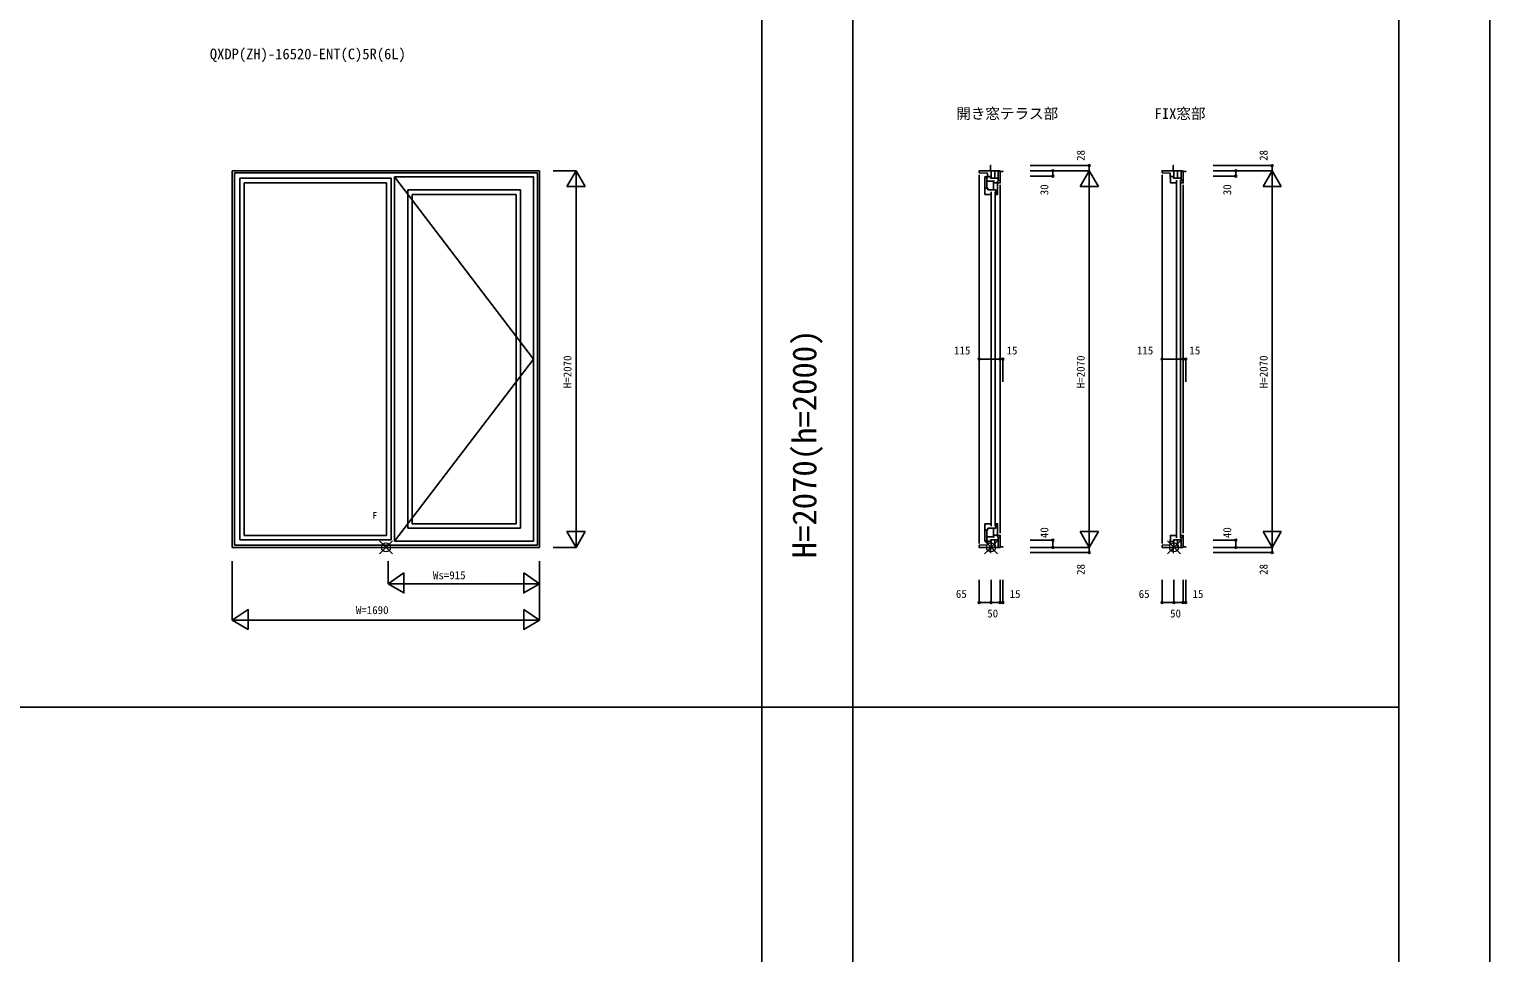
# Model space of a CAD drawing. Units: millimetres, scale not verified. Extents: x -13750 to 13750, y -10000 to 10000.
# Drawn here: x 5723 to 13750, y 0 to 5075 of the extents above; entities that cross this region are included whole.
import ezdxf
from ezdxf.enums import TextEntityAlignment as Align

# ---------------------------------------------------------------- set-up
doc = ezdxf.new("R2010")
doc.units = ezdxf.units.MM
doc.header["$LTSCALE"] = 50
for name, color, linetype in [('0-0_0', 3, 'Continuous'), ('0-1_YKK_A1', 4, 'Continuous'), ('0-3_YKK_C1', 4, 'Continuous'), ('0-4_YKK_F1', 7, 'Continuous'), ('0-6_YKK_N1', 2, 'Continuous')]:
    doc.layers.add(name, color=color, linetype=linetype)
doc.layers.add('0-5_YKK_IN', color=1, linetype='Continuous', lineweight=18)
doc.styles.add('ＭＳ ゴシック', font='')
doc.styles.get('ＭＳ ゴシック').set_extended_font_data('MS Gothic')

msp = doc.modelspace()

# ---------------------------------------------------------------- linework, layer by layer
at = {"layer": '0-1_YKK_A1'}
for p, q in [((6838.32, 4297.5), (8528.33, 4297.5)), ((6838.32, 4297.5), (6838.32, 2227.5)), ((6850.32, 4285.5), (8516.33, 4285.5)), ((6850.32, 4285.5), (6850.32, 2239.5)), ((6880.33, 4255.5), (7711.33, 4255.5)), ((6880.33, 4255.5), (6880.33, 2269.5)), ((7711.33, 4255.5), (7711.33, 2269.5)), ((7731.33, 4263.5), (7731.33, 2261.5)), ((7731.33, 4263.5), (8494.33, 4263.5)), ((8494.33, 4263.5), (8494.33, 2261.5)), ((8516.33, 4285.5), (8516.33, 2239.5)), ((8528.33, 4297.5), (8528.33, 2227.5)), ((6904.33, 4231.5), (6904.33, 2293.5)), ((6904.33, 4231.5), (7687.33, 4231.5)), ((7687.33, 4231.5), (7687.33, 2293.5)), ((7803.33, 4191.5), (8422.33, 4191.5)), ((7803.33, 4191.5), (7803.33, 2333.5)), ((8422.33, 4191.5), (8422.33, 2333.5)), ((7827.33, 4167.5), (7827.33, 2357.5)), ((7827.33, 4167.5), (8398.33, 4167.5)), ((8398.33, 4167.5), (8398.33, 2357.5)), ((7803.33, 2333.5), (8422.33, 2333.5)), ((7827.33, 2357.5), (8398.33, 2357.5)), ((6880.33, 2269.5), (7711.33, 2269.5)), ((6904.33, 2293.5), (7687.33, 2293.5)), ((7731.33, 2261.5), (8494.33, 2261.5)), ((6838.32, 2227.5), (8528.33, 2227.5)), ((6850.32, 2239.5), (8516.33, 2239.5))]:
    msp.add_line(p, q, dxfattribs=at)
msp.add_lwpolyline([(7731.33, 4263.5), (8494.33, 3262.5), (7731.33, 2261.5)], dxfattribs=at)
at = {"layer": '0-3_YKK_C1'}
for p, q in [((10989, 4283.14), (10944, 4285.5)), ((10944, 4275.5), (10944, 2249.5)), ((10975, 4191.5), (10975, 4263.5)), ((10975, 4263.5), (10986, 4263.5)), ((10986, 4263.5), (10986, 4239.5)), ((10989, 4283.14), (10989, 4255.5)), ((10989, 4264.7), (11005.9, 4264.7)), ((11005.6, 4325.5), (11009, 4325.5)), ((11005.6, 4297.5), (11059, 4297.5)), ((11005.9, 4264.7), (11005.9, 4255.5)), ((11005.9, 4255.5), (11049, 4255.5)), ((11009, 4297.5), (11009, 4255.5)), ((11029, 4255.5), (11029, 4297.5)), ((11049, 4255.5), (11049, 4297.5)), ((11049, 4255.5), (11049, 4243.5)), ((11059, 4293.5), (11059, 4297.5)), ((11074, 4293.5), (11059, 4293.5)), ((11059, 4293.5), (11059, 4229.5)), ((11074, 4293.5), (11074, 4297.5)), ((11994, 4283.14), (11949, 4285.5)), ((11949, 4275.5), (11949, 2249.5)), ((11994, 4283.14), (11994, 4255.5)), ((11994, 4264.7), (12010.9, 4264.7)), ((11994, 4255.5), (11996.9, 4255.5)), ((12010.6, 4325.5), (12014, 4325.5)), ((12010.6, 4297.5), (12064, 4297.5)), ((12010.9, 4264.7), (12010.9, 4255.5)), ((12010.9, 4255.5), (12054, 4255.5)), ((12014, 4297.5), (12014, 4255.5)), ((12034, 4255.5), (12034, 4297.5)), ((12054, 4255.5), (12054, 4297.5)), ((12054, 4255.5), (12054, 4243.5)), ((12064, 4293.5), (12064, 4297.5)), ((12079, 4293.5), (12064, 4293.5)), ((12064, 4293.5), (12064, 4229.5)), ((12079, 4293.5), (12079, 4297.5)), ((10975, 4191.5), (10977.9, 4191.5)), ((10975.7, 4191.5), (10975.7, 4167.5)), ((10986, 4239.5), (11028, 4239.5)), ((10986, 4200.7), (10986, 4239.5)), ((11034.5, 4191.5), (10991.9, 4191.5)), ((11009, 4181.5), (11009, 2343.5)), ((11022.6, 4230.4), (11022.6, 4191.5)), ((11031, 4181.5), (11031, 2343.5)), ((11059, 4243.5), (11049, 4243.5)), ((11049, 4243.5), (11049, 4239.3)), ((11059, 4231.5), (11049, 4231.5)), ((11059, 4219.5), (11059, 2305.5)), ((12028, 4245.5), (12028, 2279.5)), ((12050, 4245.5), (12050, 2279.5)), ((12064, 4243.5), (12054, 4243.5)), ((12054, 4243.5), (12054, 4239.3)), ((12064, 4231.5), (12054, 4231.5)), ((12064, 4219.5), (12064, 2305.5)), ((10975.7, 4167.5), (11011, 4167.5)), ((10975, 2333.5), (10975, 2261.5)), ((10975, 2333.5), (10977.9, 2333.5)), ((10975.7, 2333.5), (10975.7, 2357.5)), ((10975.7, 2357.5), (11011, 2357.5)), ((11034.5, 2333.5), (10991.9, 2333.5)), ((11022.6, 2294.6), (11022.6, 2333.5)), ((10975, 2261.5), (10986, 2261.5)), ((10986, 2324.3), (10986, 2285.5)), ((10986, 2261.5), (10986, 2285.5)), ((10986, 2285.5), (11028, 2285.5)), ((10989, 2241.86), (10989, 2269.5)), ((10989, 2260.3), (11005.9, 2260.3)), ((11005.9, 2260.3), (11005.9, 2269.5)), ((11005.9, 2269.5), (11049, 2269.5)), ((11009, 2227.5), (11009, 2269.5)), ((11029, 2269.5), (11029, 2227.5)), ((11059, 2293.5), (11049, 2293.5)), ((11049, 2281.5), (11049, 2285.7)), ((11059, 2281.5), (11049, 2281.5)), ((11049, 2269.5), (11049, 2281.5)), ((11049, 2269.5), (11049, 2227.5)), ((11059, 2231.5), (11059, 2295.5)), ((11994, 2241.86), (11994, 2269.5)), ((11994, 2269.5), (11996.9, 2269.5)), ((11994, 2260.3), (12010.9, 2260.3)), ((12010.9, 2260.3), (12010.9, 2269.5)), ((12010.9, 2269.5), (12054, 2269.5)), ((12014, 2227.5), (12014, 2269.5)), ((12034, 2269.5), (12034, 2227.5)), ((12064, 2293.5), (12054, 2293.5)), ((12054, 2281.5), (12054, 2285.7)), ((12064, 2281.5), (12054, 2281.5)), ((12054, 2269.5), (12054, 2281.5)), ((12054, 2269.5), (12054, 2227.5)), ((12064, 2231.5), (12064, 2295.5)), ((10989, 2241.86), (10944, 2239.5)), ((11005.6, 2227.5), (11059, 2227.5)), ((11005.6, 2199.5), (11009, 2199.5)), ((11074, 2231.5), (11059, 2231.5)), ((11059, 2231.5), (11059, 2227.5)), ((11074, 2231.5), (11074, 2227.5)), ((11994, 2241.86), (11949, 2239.5)), ((12010.6, 2227.5), (12064, 2227.5)), ((12010.6, 2199.5), (12014, 2199.5)), ((12079, 2231.5), (12064, 2231.5)), ((12064, 2231.5), (12064, 2227.5)), ((12079, 2231.5), (12079, 2227.5))]:
    msp.add_line(p, q, dxfattribs=at)
for points in [[(11005.6, 4325.5), (11005.6, 4297.5), (10944, 4297.5), (10944, 4285.5)], [(12010.6, 4325.5), (12010.6, 4297.5), (11949, 4297.5), (11949, 4285.5)], [(11994.7, 4255.5), (11994.7, 4231.5), (12030, 4231.5)], [(10991.9, 4191.5), (10991.9, 4200.7), (10975, 4200.7)], [(11022.6, 4239.5), (11022.6, 4230.4), (11045, 4230.4)], [(11045, 4239.5), (11045, 4167.5), (11034.5, 4167.5), (11034.5, 4191.5)], [(10991.9, 2333.5), (10991.9, 2324.3), (10975, 2324.3)], [(11045, 2285.5), (11045, 2357.5), (11034.5, 2357.5), (11034.5, 2333.5)], [(11022.6, 2285.5), (11022.6, 2294.6), (11045, 2294.6)], [(11994.7, 2269.5), (11994.7, 2293.5), (12030, 2293.5)], [(11005.6, 2199.5), (11005.6, 2227.5), (10944, 2227.5), (10944, 2239.5)], [(12010.6, 2199.5), (12010.6, 2227.5), (11949, 2227.5), (11949, 2239.5)]]:
    msp.add_lwpolyline(points, dxfattribs=at)
at = {"layer": '0-4_YKK_F1'}
for p, q in [((13750, -10000), (13750, 10000)), ((9749, -10000), (9749, 9500)), ((10249, -10000), (10249, 9500)), ((13250, -10000), (13250, 9500)), ((-13750, 1350), (13250, 1350))]:
    msp.add_line(p, q, dxfattribs=at)
at = {"layer": '0-5_YKK_IN'}
for p, q in [((7647.97, 2262.86), (7718.68, 2192.14)), ((7647.97, 2192.14), (7718.68, 2262.86)), ((10973.64, 2262.86), (11044.36, 2192.14)), ((10973.64, 2192.14), (11044.36, 2262.86)), ((11978.64, 2262.86), (12049.36, 2192.14)), ((11978.64, 2192.14), (12049.36, 2262.86))]:
    msp.add_line(p, q, dxfattribs=at)
for centre in [(7683.33, 2227.5), (11009, 2227.5), (12014, 2227.5)]:
    msp.add_circle(centre, 25, dxfattribs=at)
at = {"layer": '0-6_YKK_N1'}
for p, q in [((8728.33, 4297.5), (8603.33, 4297.5)), ((8678.33, 4210.9), (8728.33, 4297.5)), ((8728.33, 2227.5), (8728.33, 4297.5)), ((8728.33, 4297.5), (8778.33, 4210.9)), ((11224, 4325.5), (11549, 4325.5)), ((11224, 4297.5), (11549, 4297.5)), ((11224, 4267.5), (11349, 4267.5)), ((11349, 4267.5), (11349, 4297.5)), ((11499, 4210.9), (11549, 4297.5)), ((11549, 4325.5), (11549, 2199.5)), ((11549, 4297.5), (11599, 4210.9)), ((12229, 4325.5), (12554, 4325.5)), ((12229, 4297.5), (12554, 4297.5)), ((12229, 4267.5), (12354, 4267.5)), ((12354, 4267.5), (12354, 4297.5)), ((12504, 4210.9), (12554, 4297.5)), ((12554, 4325.5), (12554, 2199.5)), ((12554, 4297.5), (12604, 4210.9)), ((8778.33, 4210.9), (8678.33, 4210.9)), ((11499, 4210.9), (11599, 4210.9)), ((12504, 4210.9), (12604, 4210.9)), ((10944, 3262.5), (11074, 3262.5)), ((10944, 3262.5), (10944, 3137.5)), ((11059, 3262.5), (11059, 3137.5)), ((11074, 3262.5), (11074, 3137.5)), ((11949, 3262.5), (12079, 3262.5)), ((11949, 3262.5), (11949, 3137.5)), ((12064, 3262.5), (12064, 3137.5)), ((12079, 3262.5), (12079, 3137.5)), ((11224, 2267.5), (11349, 2267.5)), ((11349, 2267.5), (11349, 2227.5)), ((11499, 2314.1), (11599, 2314.1)), ((12229, 2267.5), (12354, 2267.5)), ((12354, 2267.5), (12354, 2227.5)), ((12504, 2314.1), (12604, 2314.1)), ((8603.33, 2227.5), (8728.33, 2227.5)), ((11224, 2227.5), (11549, 2227.5)), ((11224, 2199.5), (11549, 2199.5)), ((12229, 2227.5), (12554, 2227.5)), ((12229, 2199.5), (12554, 2199.5)), ((6838.33, 2152.5), (6838.33, 1827.5)), ((7695.33, 2152.5), (7695.33, 2027.5)), ((7782.55, 2087.14), (7695.33, 2027.5)), ((7782.55, 1987.14), (7782.55, 2087.14)), ((8441.1, 2087.14), (8528.33, 2027.5)), ((8441.1, 1987.14), (8441.1, 2087.14)), ((8528.33, 1827.5), (8528.33, 2152.5)), ((7695.33, 2027.5), (8528.33, 2027.5)), ((10944, 2049.5), (10944, 1924.5)), ((11009, 2049.5), (11009, 1924.5)), ((11059, 2049.5), (11059, 1924.5)), ((11074, 2049.5), (11074, 1924.5)), ((11949, 2049.5), (11949, 1924.5)), ((12014, 2049.5), (12014, 1924.5)), ((12064, 2049.5), (12064, 1924.5)), ((12079, 2049.5), (12079, 1924.5)), ((8441.1, 1887.14), (8528.33, 1827.5)), ((8441.1, 1787.14), (8441.1, 1887.14)), ((10944, 1924.5), (11074, 1924.5)), ((11949, 1924.5), (12079, 1924.5)), ((6838.33, 1827.5), (8528.33, 1827.5)), ((6838.33, 1827.5), (6925.55, 1777.14)), ((6925.55, 1777.14), (6925.55, 1787.14))]:
    msp.add_line(p, q, dxfattribs=at)
msp.add_lwpolyline([(8728.33, 2227.5), (8778.33, 2314.1), (8678.33, 2314.1)], close=True, dxfattribs=at)
for points in [[(11499, 2314.1), (11549, 2227.5), (11599, 2314.1)], [(12504, 2314.1), (12554, 2227.5), (12604, 2314.1)], [(7695.33, 2027.5), (7782.55, 1977.14), (7782.55, 1987.14)], [(8528.33, 2027.5), (8441.1, 1977.14), (8441.1, 1987.14)], [(6925.55, 1787.14), (6925.55, 1887.14), (6838.33, 1827.5)], [(8528.33, 1827.5), (8441.1, 1777.14), (8441.1, 1787.14)]]:
    msp.add_lwpolyline(points, dxfattribs=at)
for centre in [(11349, 4297.5), (11349, 4267.5), (11549, 4325.5), (12354, 4297.5), (12354, 4267.5), (12554, 4325.5), (10944, 3262.5), (11059, 3262.5), (11074, 3262.25), (11949, 3262.5), (12064, 3262.5), (12079, 3262.25), (11349, 2267.5), (12354, 2267.5), (11349, 2227.5), (11549, 2199.5), (12354, 2227.5), (12554, 2199.5), (10944, 1924.5), (11009, 1924.5), (11059, 1924.5), (11074, 1924.5), (11949, 1924.5), (12014, 1924.5), (12064, 1924.5), (12079, 1924.5)]:
    msp.add_circle(centre, 5, dxfattribs=at)

# ---------------------------------------------------------------- texts
at = {"layer": '0-0_0', "color": 7, "style": 'ＭＳ ゴシック'}
for s, p in [('QXDP(ZH)-16520-ENT(C)5R(6L)', (6715.67, 4892)), ('開き窓テラス部', (10818, 4564.5)), ('FIX窓部', (11908, 4564.5))]:
    msp.add_text(s, height=58.65, dxfattribs=at).set_placement(p, align=Align.BOTTOM_LEFT)
at = {"layer": '0-0_0', "style": 'ＭＳ ゴシック'}
msp.add_text('H=2070(h=2000)', height=132, rotation=90, dxfattribs=at).set_placement((10089, 2167.5), align=Align.BOTTOM_LEFT)
at = {"layer": '0-1_YKK_A1', "style": 'ＭＳ ゴシック'}
msp.add_text('F', height=36.66, dxfattribs=at).set_placement((7609.45, 2373.5), align=Align.BOTTOM_LEFT)
at = {"layer": '0-6_YKK_N1', "style": 'ＭＳ ゴシック'}
for s, p in [('28', (11537, 4351.31)), ('28', (12542, 4351.31)), ('30', (11337, 4162.62)), ('30', (12342, 4162.62)), ('H=2070', (8716.33, 3102.5)), ('H=2070', (11537, 3102.5)), ('H=2070', (12542, 3102.5)), ('40', (11337, 2278.48)), ('40', (12342, 2278.48)), ('28', (11537, 2076.46)), ('28', (12542, 2076.46))]:
    msp.add_text(s, height=43.99, rotation=90, dxfattribs=at).set_placement(p, align=Align.BOTTOM_LEFT)
for s, p in [('115', (10805.7, 3274.5)), ('15', (11094.01, 3274.5)), ('115', (11810.7, 3274.5)), ('15', (12099.01, 3274.5)), ('Ws=915', (7941.83, 2039.5)), ('65', (10815.7, 1936.5)), ('15', (11111.06, 1936.5)), ('65', (11820.7, 1936.5)), ('15', (12116.06, 1936.5)), ('W=1690', (7518.33, 1847.72)), ('50', (10988.09, 1829.26)), ('50', (11993.09, 1829.26))]:
    msp.add_text(s, height=43.99, dxfattribs=at).set_placement(p, align=Align.BOTTOM_LEFT)

doc.saveas('drawing.dxf')
